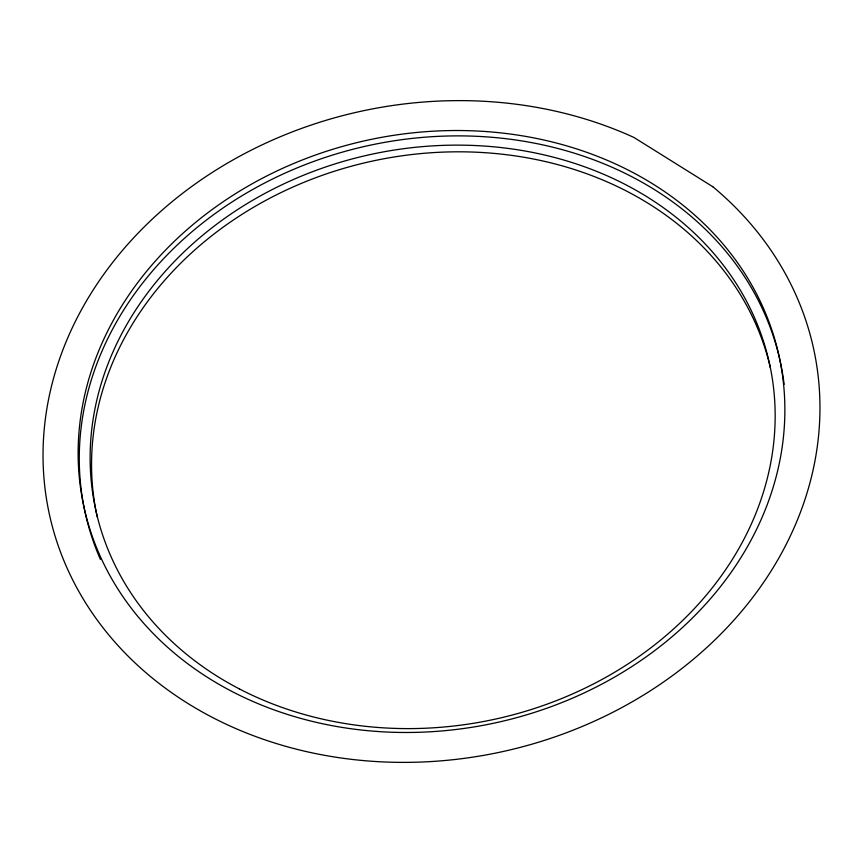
<?xml version="1.0" encoding="UTF-8"?>
<svg xmlns="http://www.w3.org/2000/svg" width="863" height="863" viewBox="0 0 863 863"><rect width="100%" height="100%" fill="white"/><g stroke="black" fill="none" stroke-linecap="round" stroke-linejoin="round"><path stroke-width="1.29" d="M100.388 559.397A355.653 298.274 -12 0 1 353.636 149.083A355.653 298.274 -12 0 1 784.122 384.369M97.217 516.872A344.736 289.116 -12 0 1 370.454 161.51A344.736 289.116 -12 0 1 770.325 367.66M712.881 186.775L633.981 137.476A390.982 327.908 -12 0 0 45.459 418.221A390.982 327.908 -12 0 0 555.308 736.754A390.982 327.908 -12 0 0 712.881 186.775M284.51 713.485A355.653 298.274 -12 0 0 783.291 381.651A355.653 298.274 -12 0 0 226.71 199.364A355.653 298.274 -12 0 0 284.51 713.485M239.634 689.052A344.736 289.116 -12 0 0 774.197 437.811A344.736 289.116 -12 0 0 284.1 183.743A344.736 289.116 -12 0 0 239.634 689.052"/></g></svg>
